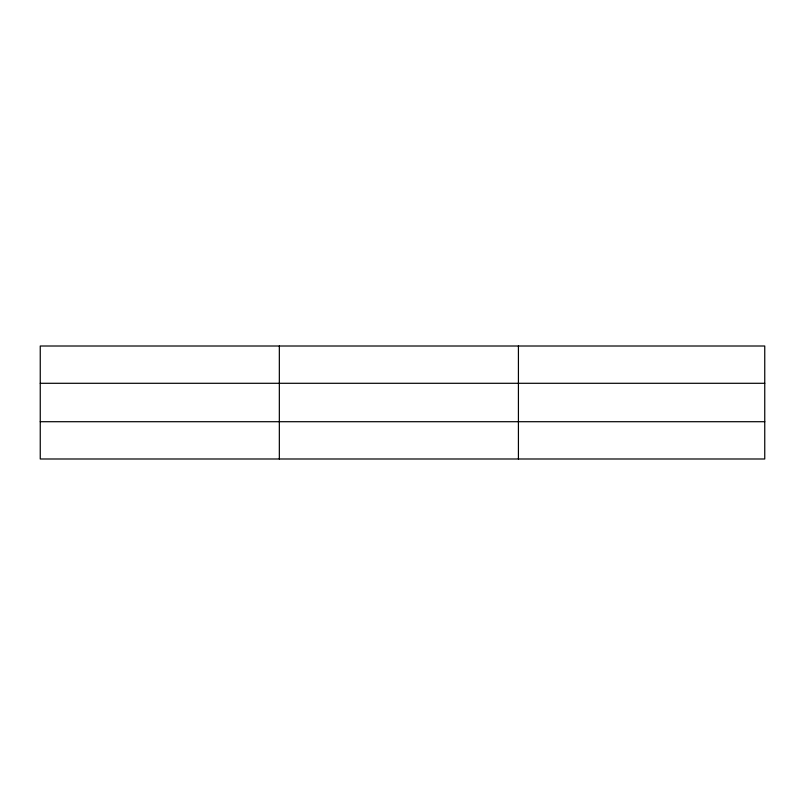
<?xml version="1.0" encoding="UTF-8"?>
<svg xmlns="http://www.w3.org/2000/svg" width="805" height="805" viewBox="0 0 805 805"><rect width="100%" height="100%" fill="white"/><g stroke="black" fill="none" stroke-linecap="round" stroke-linejoin="round"><path stroke-width="1.21" d="M279.335 458.991L279.335 346.009M518.42 458.991L518.42 346.009M764.75 421.709L764.75 458.991L40.25 458.991L40.25 346.009L764.75 346.009L764.75 421.709L40.25 421.709M40.25 383.291L764.75 383.291"/></g></svg>
